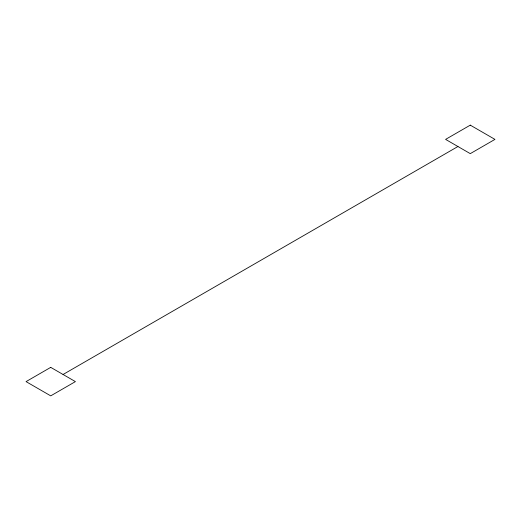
<?xml version="1.0" encoding="UTF-8"?>
<svg xmlns="http://www.w3.org/2000/svg" width="521" height="521" viewBox="0 0 521 521"><rect width="100%" height="100%" fill="white"/><g stroke="black" fill="none" stroke-linecap="round" stroke-linejoin="round"><path stroke-width="0.78" d="M63.067 374.488L457.933 146.512M50.726 367.364L26.05 381.613L50.726 395.856L75.408 381.613L50.726 367.364M470.274 125.144L445.592 139.387L470.274 153.636L494.95 139.387L470.274 125.144"/></g></svg>
